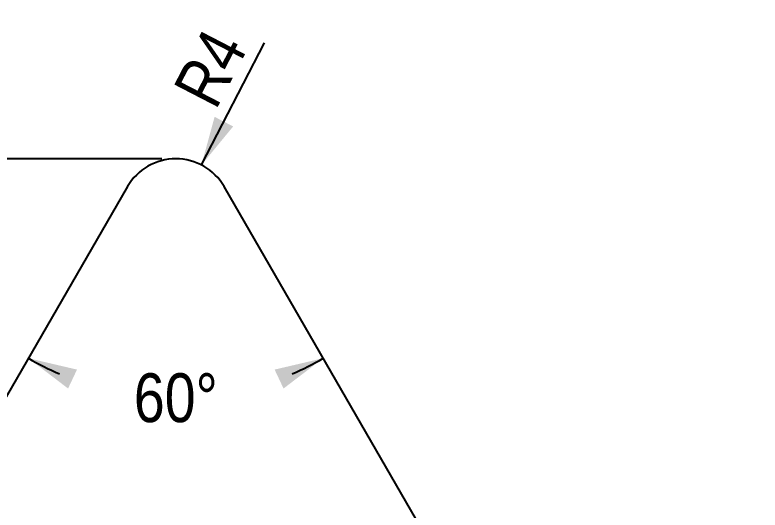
# Model space of a CAD drawing. Header units: millimetres. Extents: x 0 to 594, y 0 to 420.
# Drawn here: x 171.7 to 225.2, y 260.1 to 295.6 of the extents above; entities that cross this region are included whole.
import ezdxf

# ---------------------------------------------------------------- set-up
doc = ezdxf.new("R2010")
doc.units = ezdxf.units.MM
doc.header["$LTSCALE"] = 32.67
doc.layers.get('0').update_dxf_attribs({"linetype": 'CONTINUOUS'})
doc.styles.get("Standard").update_dxf_attribs({"font": 'txt', "width": 0.85})
doc.dimstyles.new('DIMSTYLE_1', dxfattribs={"dimtxt": 3.5, "dimasz": 3.5, "dimexe": 0.18, "dimexo": 0.0625, "dimgap": 0.09, "dimtad": 1, "dimdsep": 46, "dimtxsty": 'STANDARD', "dimblk": '_FILLED', "dimblk1": '_FILLED', "dimblk2": '_FILLED', "dimcen": 0.09, "dimadec": 0, "dimazin": 0, "dimtp": 0.3, "dimtm": 0.3, "dimtfac": 1, "dimtofl": 0, "dimtmove": 0, "dimatfit": 3, "dimldrblk": '_FILLED', "dimfxl": 1, "dimtolj": 1, "dimarcsym": 0})
doc.dimstyles.new('DIMSTYLE_2', dxfattribs={"dimtxt": 3.5, "dimasz": 3.5, "dimexe": 0.18, "dimexo": 0.0625, "dimgap": 0.09, "dimtad": 0, "dimtih": 1, "dimtoh": 1, "dimdec": 1, "dimdsep": 46, "dimtxsty": 'STANDARD', "dimblk": '_FILLED', "dimblk1": '_FILLED', "dimblk2": '_FILLED', "dimcen": 0.09, "dimadec": 0, "dimazin": 0, "dimtp": 0.5, "dimtm": 0.5, "dimtfac": 1, "dimtdec": 1, "dimtofl": 0, "dimtmove": 0, "dimatfit": 3, "dimldrblk": '_FILLED', "dimfxl": 1, "dimtolj": 1, "dimarcsym": 0})
doc.dimstyles.new('DIMSTYLE_3', dxfattribs={"dimtxt": 3.5, "dimasz": 3.5, "dimexe": 0.18, "dimexo": 0.0625, "dimgap": 0.09, "dimtad": 1, "dimdsep": 46, "dimtxsty": 'STANDARD', "dimblk": '_FILLED', "dimblk1": '_FILLED', "dimblk2": '_FILLED', "dimcen": 0.09, "dimadec": 0, "dimazin": 0, "dimtp": 0.1, "dimtm": 0.1, "dimtfac": 1, "dimtofl": 0, "dimtmove": 0, "dimatfit": 3, "dimldrblk": '_FILLED', "dimfxl": 1, "dimtolj": 1, "dimarcsym": 0})

# ---------------------------------------------------------------- blocks, each defined once
blk = doc.blocks.new('_FILLED')
at = {"color": 0, "linetype": 'BYBLOCK'}
blk.add_solid([(0, 0), (-1, 0.214), (-1, -0.214)], dxfattribs=at)
blk = doc.blocks.new('*D1')
at = {"color": 2, "linetype": 'CONTINUOUS'}
for p, q in [((182.266, 285.265), (124.147, 285.265)), ((125.647, 285.265), (125.647, 247.991)), ((125.647, 210.717), (125.647, 247.991)), ((143.844, 210.717), (124.147, 210.717))]:
    blk.add_line(p, q, dxfattribs=at)
at = {"color": 2, "linetype": 'CONTINUOUS', "xscale": 3.5, "yscale": 3.5, "zscale": 3.5}
for p, rotation in [((125.647, 285.265), 90), ((125.647, 210.717), 270)]:
    blk.add_blockref('_FILLED', p, dxfattribs=dict(at, rotation=rotation))
at = {"color": 2, "linetype": 'CONTINUOUS', "insert": (121.272, 252.646), "char_height": 3.5, "width": 14.875, "attachment_point": 2, "rotation": 90, "line_spacing_factor": 0.9}
blk.add_mtext('74,55', dxfattribs=at)
blk = doc.blocks.new('*D2')
at = {"color": 2, "linetype": 'CONTINUOUS'}
for start, end in [(240, 246.7555), (293.2445, 300)]:
    blk.add_arc((183.266, 289.265), 21.137, start, end, dxfattribs=at)
for points in [[(176.183, 270.145), (172.698, 270.96), (175.543, 268.789)], [(190.989, 268.789), (193.834, 270.96), (190.349, 270.145)]]:
    blk.add_solid(points, dxfattribs=at)
at = {"color": 2, "linetype": 'CONTINUOUS', "insert": (183.266, 269.878), "char_height": 3.5, "width": 8.28333, "attachment_point": 2, "line_spacing_factor": 0.9}
blk.add_mtext('60\\Fgdt;{\\Fgdt;~}', dxfattribs=at)
blk = doc.blocks.new('*D3')
at = {"color": 2, "linetype": 'CONTINUOUS'}
blk.add_line((185.104, 284.818), (189.632, 293.57), dxfattribs=at)
at = {"color": 2, "linetype": 'CONTINUOUS', "xscale": 3.5, "yscale": 3.5, "zscale": 3.5, "rotation": 242.6440244778}
blk.add_blockref('_FILLED', (185.104, 284.818), dxfattribs=at)
at = {"color": 2, "linetype": 'CONTINUOUS', "insert": (183.012, 290.296), "char_height": 3.5, "width": 5.95, "attachment_point": 1, "rotation": 62.644, "line_spacing_factor": 0.9}
blk.add_mtext('R4', dxfattribs=at)

msp = doc.modelspace()

# ---------------------------------------------------------------- linework, layer by layer
at = {"color": 7, "linetype": 'CONTINUOUS'}
for p, q in [((179.802, 283.265), (141.38, 216.717)), ((225.152, 216.717), (186.73, 283.265))]:
    msp.add_line(p, q, dxfattribs=at)
msp.add_arc((183.266, 281.265), 4, 30, 150, dxfattribs=at)

# ---------------------------------------------------------------- dimensions: what is measured, and where the dimension line sits
at = {"color": 2, "linetype": 'CONTINUOUS'}
dim = msp.add_radius_dim(center=(183.266, 281.265), mpoint=(185.104, 284.818), dimstyle='DIMSTYLE_3', dxfattribs=at)
dim.commit()
dim.dimension.update_dxf_attribs({"geometry": '*D3', "text_midpoint": (185.934, 292.134), "dimtype": 164})
dim = msp.add_linear_dim(base=(125.647, 285.265), p1=(143.844, 210.717), p2=(182.266, 285.265), angle=90, dimstyle='DIMSTYLE_1', dxfattribs=at)
dim.commit()
dim.dimension.update_dxf_attribs({"geometry": '*D1', "text_midpoint": (126.354, 245.997), "dimtype": 160})
dim = msp.add_angular_dim_2l(base=(183.266, 268.128), line1=((172.803, 271.143), (172.909, 271.326)), line2=((193.623, 271.326), (193.728, 271.143)), dimstyle='DIMSTYLE_2', dxfattribs=at)
dim.commit()
dim.dimension.update_dxf_attribs({"geometry": '*D2', "text_midpoint": (181.195, 268.128), "dimtype": 162})

doc.saveas('drawing.dxf')
